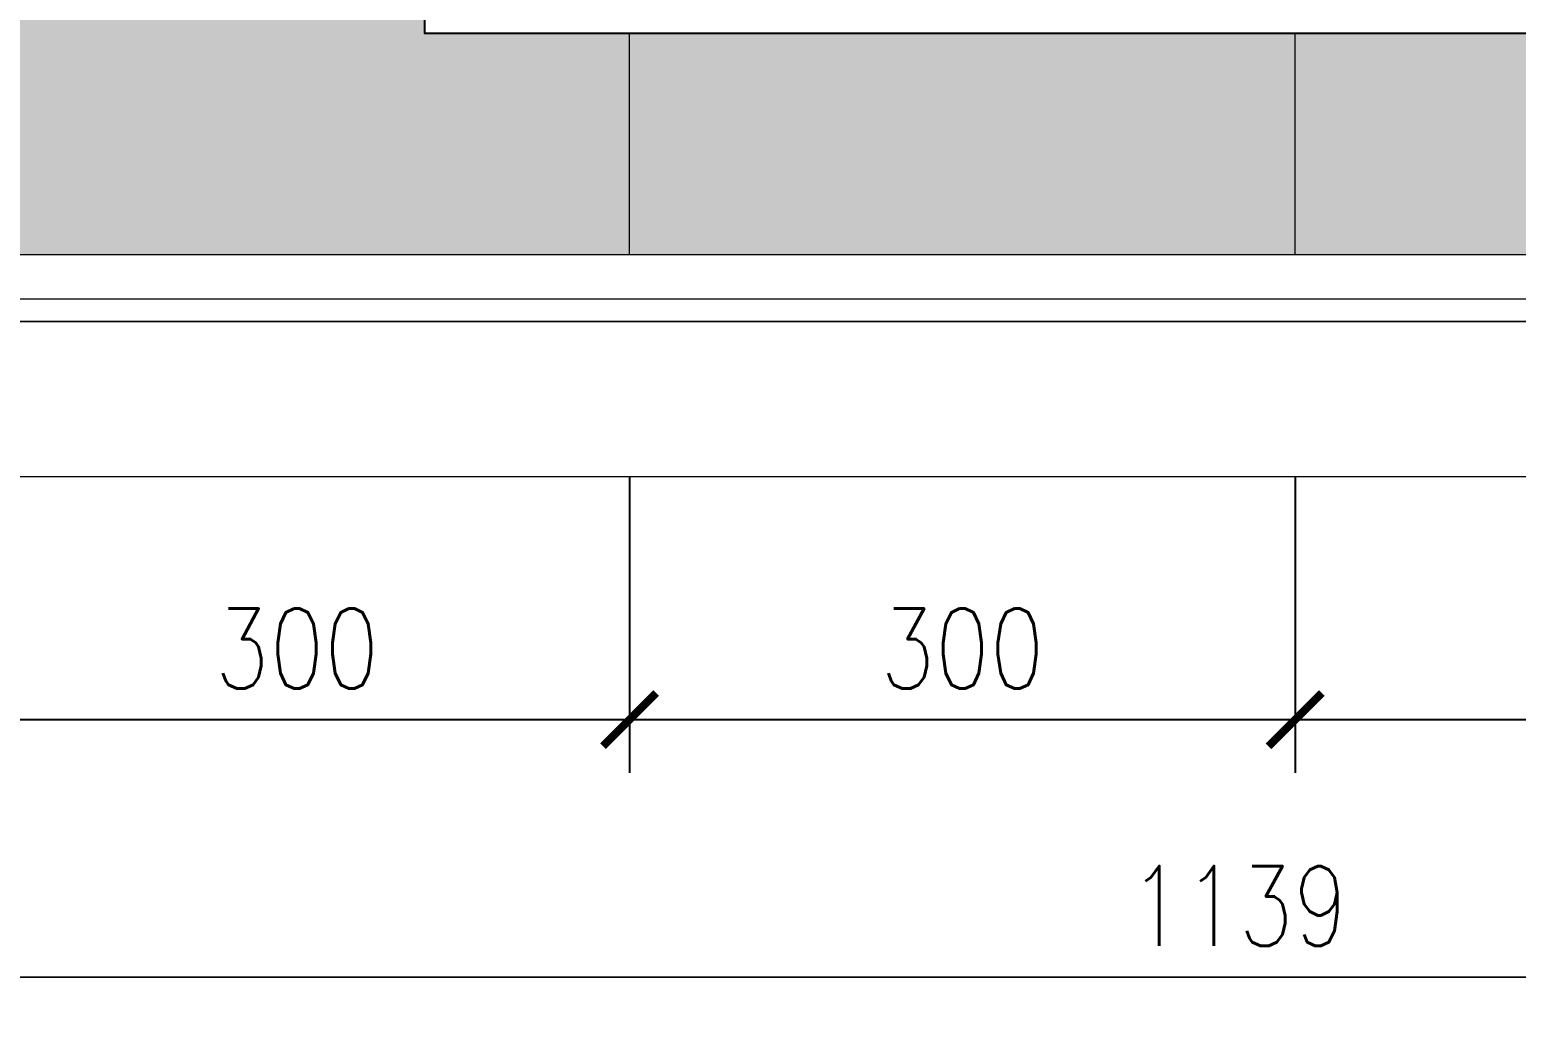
# Model space of a CAD drawing. Header units: millimetres. Extents: x -2167 to 6463, y 877 to 4714.
# Drawn here: x 242 to 913, y 877 to 1328 of the extents above; entities that cross this region are included whole.
import ezdxf

# ---------------------------------------------------------------- set-up
doc = ezdxf.new("R2010")
doc.units = ezdxf.units.MM
doc.layers.add('1', color=7, linetype='Continuous')
doc.layers.add('wall', color=5, linetype='Continuous')
doc.layers.add('marble', color=7, linetype='Continuous', true_color=0xfff8db)
doc.styles.add('ROMANS', font='romans.shx', dxfattribs={"width": 0.8})
doc.dimstyles.new('dwgmodels.com', dxfattribs={"dimscale": 20, "dimtxt": 1.8, "dimasz": 1.2, "dimexe": 1.2, "dimexo": 5, "dimgap": 0.7, "dimtad": 1, "dimdec": 0, "dimzin": 0, "dimdsep": 46, "dimtxsty": 'ROMANS', "dimblk": 'ARCHTICK', "dimcen": 0, "dimdle": 1.2, "dimadec": 3, "dimazin": 0, "dimtfac": 1, "dimtdec": 0, "dimtofl": 0, "dimtmove": 2, "dimatfit": 3, "dimfxl": 1, "dimtolj": 1, "dimtzin": 0, "dimarcsym": 0})

# ---------------------------------------------------------------- blocks, each defined once
blk = doc.blocks.new('_ArchTick')
at = {"color": 0, "linetype": 'ByBlock', "const_width": 0.15}
blk.add_lwpolyline([(-0.5, -0.5), (0.5, 0.5)], dxfattribs=at)
blk = doc.blocks.new('*D83')
at = {"layer": '1', "color": 0, "lineweight": -2, "transparency": 16777216}
for p, q in [((212.8364083248525, 1126.456069767675), (212.8364083248525, 993.024526866564)), ((512.8364080392857, 1126.457759684341), (512.8364080392857, 993.024526866564)), ((188.8364083248525, 1017.024526866564), (536.8364080392857, 1017.024526866564))]:
    blk.add_line(p, q, dxfattribs=at)
at = {"layer": 'Defpoints', "color": 0, "transparency": 16777216}
for p in [(212.8364083248525, 1226.456069767675), (512.8364080392857, 1226.457759684341), (512.8364080392857, 1017.024526866564)]:
    blk.add_point(p, dxfattribs=at)
at = {"layer": '1', "color": 0, "lineweight": -2, "transparency": 16777216, "xscale": 24, "yscale": 24, "zscale": 24, "rotation": 180}
blk.add_blockref('_ArchTick', (212.8364083248525, 1017.024526866564), dxfattribs=at)
at = {"layer": '1', "color": 0, "lineweight": -2, "transparency": 16777216, "xscale": 24, "yscale": 24, "zscale": 24}
blk.add_blockref('_ArchTick', (512.8364080392857, 1017.024526866564), dxfattribs=at)
at = {"layer": '1', "color": 0, "lineweight": 0, "transparency": 16777216, "insert": (362.8364081820691, 1049.024526866564), "char_height": 36, "attachment_point": 5, "style": 'ROMANS'}
blk.add_mtext('\\A1;300', dxfattribs=at)
blk = doc.blocks.new('*D84')
at = {"layer": '1', "color": 0, "lineweight": -2, "transparency": 16777216}
for p, q in [((512.8364080392857, 1126.457759684341), (512.8364080392857, 993.024526866564)), ((812.8364080392857, 1126.457759684341), (812.8364080392857, 993.024526866564)), ((488.8364080392857, 1017.024526866564), (836.8364080392857, 1017.024526866564))]:
    blk.add_line(p, q, dxfattribs=at)
at = {"layer": 'Defpoints', "color": 0, "transparency": 16777216}
for p in [(512.8364080392857, 1226.457759684341), (812.8364080392857, 1226.457759684341), (812.8364080392857, 1017.024526866564)]:
    blk.add_point(p, dxfattribs=at)
at = {"layer": '1', "color": 0, "lineweight": -2, "transparency": 16777216, "xscale": 24, "yscale": 24, "zscale": 24, "rotation": 180}
blk.add_blockref('_ArchTick', (512.8364080392857, 1017.024526866564), dxfattribs=at)
at = {"layer": '1', "color": 0, "lineweight": -2, "transparency": 16777216, "xscale": 24, "yscale": 24, "zscale": 24}
blk.add_blockref('_ArchTick', (812.8364080392857, 1017.024526866564), dxfattribs=at)
at = {"layer": '1', "color": 0, "lineweight": 0, "transparency": 16777216, "insert": (662.8364080392857, 1049.024526866564), "char_height": 36, "attachment_point": 5, "style": 'ROMANS'}
blk.add_mtext('\\A1;300', dxfattribs=at)
blk = doc.blocks.new('*D85')
at = {"layer": '1', "color": 0, "lineweight": -2, "transparency": 16777216}
for p, q in [((812.8364080392857, 1126.457759684341), (812.8364080392857, 993.024526866564)), ((1112.836408039286, 1126.457759684341), (1112.836408039286, 993.024526866564)), ((788.8364080392857, 1017.024526866564), (1136.836408039286, 1017.024526866564))]:
    blk.add_line(p, q, dxfattribs=at)
at = {"layer": 'Defpoints', "color": 0, "transparency": 16777216}
for p in [(812.8364080392857, 1226.457759684341), (1112.836408039286, 1226.457759684341), (1112.836408039286, 1017.024526866564)]:
    blk.add_point(p, dxfattribs=at)
at = {"layer": '1', "color": 0, "lineweight": -2, "transparency": 16777216, "xscale": 24, "yscale": 24, "zscale": 24, "rotation": 180}
blk.add_blockref('_ArchTick', (812.8364080392857, 1017.024526866564), dxfattribs=at)
at = {"layer": '1', "color": 0, "lineweight": -2, "transparency": 16777216, "xscale": 24, "yscale": 24, "zscale": 24}
blk.add_blockref('_ArchTick', (1112.836408039286, 1017.024526866564), dxfattribs=at)
at = {"layer": '1', "color": 0, "lineweight": 0, "transparency": 16777216, "insert": (962.8364080392857, 1049.024526866564), "char_height": 36, "attachment_point": 5, "style": 'ROMANS'}
blk.add_mtext('\\A1;300', dxfattribs=at)
blk = doc.blocks.new('*D89')
at = {"layer": '1', "color": 0, "lineweight": -2, "transparency": 16777216}
for p, q in [((217.8418117885957, 1126.457759830344), (217.8552924224187, 876.9896030024239)), ((1356.841811789236, 1105.116422140003), (1356.854135864735, 877.0511516446572)), ((193.8539955576249, 900.9883060675489), (1380.85283892986, 901.0524485094511))]:
    blk.add_line(p, q, dxfattribs=at)
at = {"layer": 'Defpoints', "color": 0, "transparency": 16777216}
for p in [(217.8364080392857, 1226.457759684341), (1356.836408039926, 1205.116421994), (1356.8528389649, 901.0511516096167)]:
    blk.add_point(p, dxfattribs=at)
at = {"layer": '1', "color": 0, "lineweight": -2, "transparency": 16777216, "xscale": 24, "yscale": 24, "zscale": 24}
for p, rotation in [((217.8539955225843, 900.9896029673833), 180.0030961202916), ((1356.8528389649, 901.0511516096167), 0.003096120291608761)]:
    blk.add_blockref('_ArchTick', p, dxfattribs=dict(at, rotation=rotation))
at = {"layer": '1', "color": 0, "lineweight": 0, "transparency": 16777216, "insert": (787.3516880439632, 933.0203772417792), "char_height": 36, "attachment_point": 5, "rotation": 0.0030961202916087605, "style": 'ROMANS'}
blk.add_mtext('\\A1;1139', dxfattribs=at)

msp = doc.modelspace()

# ---------------------------------------------------------------- hatches: boundary and pattern name
at = {"layer": 'marble', "true_color": 0xfceab1}
h = msp.add_hatch(color=41, dxfattribs=at)
h.paths.add_polyline_path([(217.8364080392857, 4038.957759684316), (1341.836408039926, 4038.957759684337), (1341.836408039926, 3960.299097374675), (1356.836408039926, 3960.299097374675), (1356.836408039926, 1305.116421994004), (1341.836408039926, 1305.116421994004), (1341.836408039926, 1226.457759684341), (217.8364080392857, 1226.457759684341)])
h.paths.add_polyline_path([(1187.836408039286, 3606.457759684345), (420.3364080391693, 3606.457759684337), (420.3364080391693, 1326.457759684334), (1187.836408039286, 1326.457759684341)], flags=16)

# ---------------------------------------------------------------- linework, layer by layer
at = {"color": 164, "lineweight": 0}
for p, q in [((512.8364080392857, 1226.457759684341), (512.8364080392857, 1326.457759684337)), ((812.8364080392857, 1226.457759684341), (812.8364080392857, 1326.457759684337)), ((1447.83640803876, 1226.457759684341), (-1742.16359196083, 1226.457759684341)), ((1447.836408038761, 1206.457759684341), (-1742.163591960831, 1206.457759684341))]:
    msp.add_line(p, q, dxfattribs=at)
msp.add_lwpolyline([(217.8364080392857, 4038.957759684316), (1341.836408039926, 4038.957759684337), (1341.836408039926, 3960.299097374675), (1356.836408039926, 3960.299097374675), (1356.836408039926, 1305.116421994004), (1341.836408039926, 1305.116421994004), (1341.836408039926, 1226.457759684341), (217.8364080392857, 1226.457759684341), (217.8364080392857, 4038.957759684316)], dxfattribs=at)
at = {"color": 164}
msp.add_lwpolyline([(1187.836408039286, 3606.457759684345), (420.3364080391693, 3606.457759684337), (420.3364080391693, 1326.457759684334), (1187.836408039286, 1326.457759684341), (1187.836408039286, 3606.457759684345)], dxfattribs=at)
at = {"layer": 'wall', "lineweight": 0}
msp.add_line((1447.836408038761, 1196.457759684345), (-1742.163591960831, 1196.457759684345), dxfattribs=at)
msp.add_lwpolyline([(-1742.163591960831, 1196.457759684345), (1447.836408038762, 1196.457759684345), (1447.836408038762, 1126.457759684345), (-1742.163591960831, 1126.457759684345)], close=True, dxfattribs=at)

# ---------------------------------------------------------------- dimensions: what is measured, and where the dimension line sits
at = {"layer": '1', "color": 4, "lineweight": 0}
for base, p1, p2, angle, picture, middle in [((512.8364080392857, 1017.024526866564), (212.8364083248525, 1226.456069767675), (512.8364080392857, 1226.457759684341), 180, '*D83', (362.8364081820691, 1049.024526866564)), ((1356.8528389649, 901.0511516096167), (217.8364080392857, 1226.457759684341), (1356.836408039926, 1205.116421994), 180.0030961202916, '*D89', (787.3516880439632, 933.0203772417792)), ((812.8364080392857, 1017.024526866564), (512.8364080392857, 1226.457759684341), (812.8364080392857, 1226.457759684341), 180, '*D84', (662.8364080392857, 1049.024526866564)), ((1112.836408039286, 1017.024526866564), (812.8364080392857, 1226.457759684341), (1112.836408039286, 1226.457759684341), 180, '*D85', (962.8364080392857, 1049.024526866564))]:
    dim = msp.add_linear_dim(base=base, p1=p1, p2=p2, angle=angle, dimstyle='dwgmodels.com', dxfattribs=at)
    dim.commit()
    dim.dimension.update_dxf_attribs({"geometry": picture, "text_midpoint": middle})

doc.saveas('drawing.dxf')
